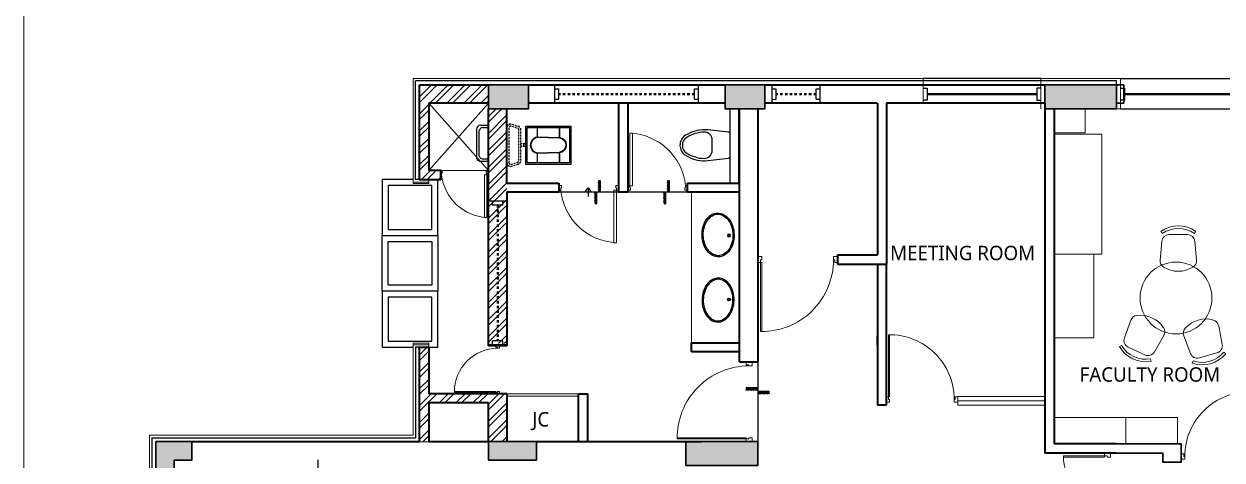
# Model space of a CAD drawing. Header units: millimetres. Extents: x 897770 to 1185420, y -692043 to -233237.
# Drawn here: x 897770 to 912792, y -436459 to -430996 of the extents above; entities that cross this region are included whole.
import ezdxf
from ezdxf.enums import TextEntityAlignment as Align

# ---------------------------------------------------------------- set-up
doc = ezdxf.new("R2010")
doc.units = ezdxf.units.MM
doc.header["$MEASUREMENT"] = 0
doc.linetypes.add('Dash', pattern=[6, 3, -3])
doc.linetypes.add('DASHED', pattern=[0.75, 0.5, -0.25])
for name, color, linetype in [('A-Anno Tags', 6, 'Continuous'), ('A-Elevation', 4, 'Continuous'), ('A-Sanitory', 8, 'Continuous'), ('A-Wall Patt', 8, 'Continuous'), ('A-Window', 4, 'Continuous'), ('S-Conc Patt', 9, 'Continuous')]:
    doc.layers.add(name, color=color, linetype=linetype)
for name, color, linetype, lineweight in [('A-Detail Lines', 8, 'Continuous', 25), ('A-Door', 4, 'Continuous', 9), ('A-Wall Sec', 1, 'Continuous', 30), ('A-WIN', 5, 'Continuous', 25), ('Ann_TitleBlock 2', 5, 'Continuous', 25), ('Anno_Tittleblock', 5, 'Continuous', 13), ('DW Tags', 7, 'Continuous', 13), ('ele l', 6, 'Continuous', 15), ('Fire pipe', 80, 'Continuous', 15), ('frntr', 32, 'Continuous', 13), ('I-Furniture', 34, 'Continuous', 13), ('P-SANR-FIXT', 6, 'Continuous', 9), ('S-Concrete', 40, 'Continuous', 30), ('ST CLADDING PLAN', 6, 'Continuous', 9), ('text', 7, 'Continuous', 5)]:
    doc.layers.add(name, color=color, linetype=linetype, lineweight=lineweight)
doc.styles.get("Standard").update_dxf_attribs({"font": 'trebuc.ttf'})
doc.styles.add('TITLE', font='swissel.ttf', dxfattribs={"height": 4.3})
doc.dimstyles.new('IIITD_WD_M @ 50', dxfattribs={"dimscale": 50, "dimtxt": 2, "dimasz": 0.5, "dimexe": 0.5, "dimexo": 0.25, "dimgap": 0.3, "dimtad": 1, "dimdec": 0, "dimrnd": 1, "dimzin": 0, "dimdsep": 46, "dimtxsty": 'Standard', "dimblk": 'ARCHTICK', "dimcen": 0.2, "dimdle": 1, "dimclrd": 8, "dimclre": 9, "dimadec": 0, "dimazin": 0, "dimtfac": 1, "dimtdec": 0, "dimtofl": 0, "dimtmove": 0, "dimatfit": 0, "dimfxl": 1, "dimtolj": 1, "dimtzin": 0, "dimlwd": -1, "dimlwe": -1, "dimarcsym": 0})

# ---------------------------------------------------------------- blocks, each defined once
blk = doc.blocks.new('block lft')
at = {"layer": 'S-Conc Patt'}
for points in [[(802865, -274226), (802865, -274526), (803365, -274526), (803365, -274226)], [(805830, -274226), (805830, -274526), (806330, -274526), (806330, -274226)], [(810740, -274526), (810740, -274226), (809840, -274226), (809840, -274526)], [(798695, -278696), (799145, -278696), (799145, -278926), (798925, -278926), (798925, -279146), (798695, -279146)], [(803465, -278926), (803465, -278696), (802865, -278696), (802865, -278926)], [(805340, -278696), (805340, -278996), (806240, -278996), (806240, -278696)]]:
    blk.add_hatch(color=256, dxfattribs=at).paths.add_polyline_path(points)
at = {"layer": 'S-Concrete'}
for points in [[(802865, -274226), (802865, -274526), (803365, -274526), (803365, -274226)], [(809840, -274226), (809840, -274526), (810740, -274526), (810740, -274226)], [(798695, -278696), (799145, -278696), (799145, -278926), (798925, -278926), (798925, -279146), (798695, -279146)]]:
    blk.add_lwpolyline(points, close=True, dxfattribs=at)
at = {"layer": 'S-Concrete', "elevation": 0}
for points in [[(805830, -274226), (805830, -274526), (806330, -274526), (806330, -274226)], [(802865, -278696), (802865, -278926), (803465, -278926), (803465, -278696)], [(805340, -278696), (805340, -278996), (806240, -278996), (806240, -278696)]]:
    blk.add_lwpolyline(points, close=True, dxfattribs=at)
blk = doc.blocks.new('block rt lft')
at = {"color": 6}
blk.add_blockref('block lft', (0, 0), dxfattribs=at)
blk = doc.blocks.new('ERGWERGWRWRG')
at = {"layer": 'A-Wall Patt'}
h = blk.add_hatch(dxfattribs=at)
h.set_pattern_fill('ANSI32', color=256, scale=250, style=0)
h.set_pattern_definition([(45, (2e-08, 500), (-66.291261, 66.291261), []), (45, (44.19, 500), (-66.291261, 66.291261), [])])
h.paths.add_polyline_path([(913368, -353681), (913368, -353911), (913868, -353911), (913868, -353681)])
at = {"layer": 'A-Detail Lines'}
for p, q in [((913868, -353631, 0), (913368, -353631, 0)), ((913368, -353681, 0), (913368, -353631, 0)), ((913868, -353681, 0), (913868, -353631, 0))]:
    blk.add_line(p, q, dxfattribs=at)
at = {"layer": 'A-Wall Sec', "elevation": 0}
blk.add_lwpolyline([(913368, -353911), (913368, -353681), (913868, -353681), (913868, -353911)], close=True, dxfattribs=at)
blk.add_lwpolyline([(913368, -353911), (913368, -353681), (913868, -353681), (913868, -353911)], close=True, dxfattribs=at)
at = {"layer": 'A-WIN', "color": 2, "lineweight": 40}
blk.add_line((915868, -353796), (913968, -353796, 0), dxfattribs=at)
at = {"layer": 'A-WIN', "color": 2, "lineweight": 40, "elevation": 0}
blk.add_lwpolyline([(911893, -353796), (913268, -353796)], dxfattribs=at)
blk.add_lwpolyline([(911893, -353796), (913268, -353796)], dxfattribs=at)
at = {"layer": 'A-Window'}
for p, q in [((915918, -353601, 0), (913918, -353601, 0)), ((911843, -353981, 0), (915918, -353981))]:
    blk.add_line(p, q, dxfattribs=at)
at = {"layer": 'A-Window', "elevation": 0}
for points in [[(911843, -353601), (913318, -353601)], [(911843, -353721), (911893, -353721), (911893, -353871), (911843, -353871)], [(913318, -353721), (913268, -353721), (913268, -353871), (913318, -353871)], [(913918, -353721), (913968, -353721), (913968, -353871), (913918, -353871)], [(915918, -353721), (915868, -353721), (915868, -353871), (915918, -353871)]]:
    blk.add_lwpolyline(points, dxfattribs=at)
at = {"layer": 'ST CLADDING PLAN'}
for p, q in [((911843, -353981), (911843, -353601)), ((913318, -353911, 0), (913318, -353601, 0)), ((913918, -353601, 0), (913318, -353601, 0)), ((913918, -353911, 0), (913918, -353601, 0)), ((915918, -353981, 0), (915918, -353601, 0)), ((913318, -353911, 0), (913368, -353911, 0)), ((913918, -353911, 0), (913868, -353911, 0)), ((911843, -353981, 0), (911793, -353981)), ((915918, -353981), (915968, -353981))]:
    blk.add_line(p, q, dxfattribs=at)
blk = doc.blocks.new('ABL_Door_S - 1000 x 2100-11-3 Second Floor Lvl')
at = {"layer": 'A-Door'}
blk.add_arc((-450, -2.5), 900, 269.04503, 0, dxfattribs=at)
at = {"layer": 'ele l'}
for p, q in [((-500, 37.5), (-450, 37.5)), ((-500, -37.5), (-500, 37.5)), ((-450, 37.5), (-450, -2.5)), ((450, 37.5), (450, -2.5)), ((500, 37.5), (450, 37.5)), ((500, -37.5), (500, 37.5)), ((-500, -37.5), (-465, -37.5)), ((-465, -2.5), (-450, -2.5)), ((-465, -37.5), (-465, -2.5)), ((-465, -37.5), (-465, -902.4)), ((-450, -37.5), (-465, -37.5)), ((-450, -37.5), (-450, -902.5)), ((465, -2.5), (450, -2.5)), ((465, -37.5), (465, -2.5)), ((500, -37.5), (465, -37.5))]:
    blk.add_line(p, q, dxfattribs=at)
blk = doc.blocks.new('Flush - 750 x 2100 mm-11-03_ff')
at = {"layer": 'A-Door'}
blk.add_arc((360, 24), 734, 185.7462, 267.6231, dxfattribs=at)
at = {"layer": 'ele l'}
for p, q in [((-395, 6), (-360, 6)), ((-395, 6), (-395, -50)), ((-360, 6), (-360, -24)), ((320, 6), (320, -24)), ((355, 6), (320, 6)), ((355, 6), (355, -50)), ((-395, -50), (-370, -50)), ((-370, -24), (-360, -24)), ((-370, -50), (-370, -24)), ((330, -50), (295, -50)), ((295, -710), (295, -50)), ((330, -24), (320, -24)), ((330, -50), (330, -24)), ((330, -50), (330, -710)), ((355, -50), (330, -50)), ((330, -710), (295, -710))]:
    blk.add_line(p, q, dxfattribs=at)
blk = doc.blocks.new('VENT IIITD ACAD 1900')
at = {"layer": 'A-Window'}
for p, q in [((955419, -358755, 0), (955479, -358533, 0)), ((955432, -358707, 0), (955481, -358720, 0)), ((955466, -358581, 0), (955514, -358594, 0)), ((955481, -358720, 0), (955514, -358594, 0)), ((957158, -359221, 0), (957218, -358999, 0)), ((957123, -359160, 0), (957156, -359034, 0)), ((957123, -359160, 0), (957171, -359173, 0)), ((957156, -359034, 0), (957205, -359047, 0))]:
    blk.add_line(p, q, dxfattribs=at)
at = {"layer": 'A-Window', "color": 2, "linetype": 'Dash', "lineweight": 40, "ltscale": 10}
blk.add_line((957140, -359097, 0), (955497, -358657, 0), dxfattribs=at)
blk = doc.blocks.new('ERGTERGER')
at = {"layer": 'A-Window'}
for p, q in [((958058, -359462, 0), (958117, -359240, 0)), ((958104, -359288, 0), (958152, -359301, 0)), ((958119, -359427, 0), (958152, -359301, 0)), ((958070, -359414, 0), (958119, -359427, 0)), ((958602, -359556, 0), (958635, -359430, 0)), ((958635, -359430, 0), (958684, -359443, 0)), ((958637, -359617, 0), (958697, -359395, 0)), ((958602, -359556, 0), (958650, -359569, 0))]:
    blk.add_line(p, q, dxfattribs=at)
at = {"layer": 'A-Window', "color": 2, "linetype": 'Dash', "lineweight": 40, "ltscale": 10}
blk.add_line((958619, -359493, 0), (958136, -359364, 0), dxfattribs=at)
blk = doc.blocks.new('basin2')
for points in [[(278, -206, 0.12976), (261, -133, 0.106426), (201, -63, 0.084431), (116, -18, 0.073534), (7, 0, 0.073534), (-102, -14, 0.084431), (-188, -55, 0.106426), (-251, -122, 0.12976), (-272, -195, 0.12976), (-254, -269, 0.106426), (-194, -339, 0.084431), (-109, -383, 0.073534), (-1, -402, 0.073534), (108, -388, 0.084431), (195, -347, 0.106426), (258, -279, 0.12976)], [(263, -201, 0.119977), (247, -140, 0.106426), (192, -75, 0.084431), (111, -33, 0.073534), (7, -15, 0.073534), (-97, -28, 0.084431), (-180, -67, 0.106426), (-238, -130, 0.12976), (-257, -196, 0.009633), (-257, -201, 0.119977), (-240, -262, 0.106426), (-185, -327, 0.084431), (-104, -369, 0.073534), (0, -387, 0.073534), (104, -373, 0.084431), (187, -334, 0.106426), (245, -272, 0.12976), (263, -206, 0.009633)]]:
    blk.add_lwpolyline(points, format="xyb", close=True)
for radius in [17.8, 12.2]:
    blk.add_circle((-4, -64), radius)
blk = doc.blocks.new('weweewwer')
at = {"layer": 'A-Detail Lines'}
for p, q in [((958916, -372539, 0), (958848, -372521, 0)), ((958953, -372518, 0), (958856, -372492, 0)), ((958876, -372881, 0), (958951, -372600, 0)), ((958897, -372917, 0), (958988, -372579, 0)), ((958836, -372953, 0), (958740, -372927, 0)), ((958815, -372916, 0), (958747, -372898, 0))]:
    blk.add_line(p, q, dxfattribs=at)
for centre, start, end in [((958903, -372588, 0), 345, 75), ((958940, -372566, 0), 345, 75), ((958828, -372868, 0), 255, 345), ((958849, -372904, 0), 255, 345)]:
    blk.add_arc(centre, 50, start, end, dxfattribs=at)
blk = doc.blocks.new('WC India')
at = {"linetype": 'DASHED', "ltscale": 50}
for p, q in [((-1392966, 276690), (-1392966, 276740)), ((-1392930, 276690), (-1392930, 276740))]:
    blk.add_line(p, q, dxfattribs=at)
for points in [[(-1393213, 276866), (-1393188, 276790, 0.414214), (-1393138, 276740), (-1392758, 276740, 0.414214), (-1392708, 276790), (-1392683, 276866, 0.414214), (-1392733, 276916), (-1393163, 276916, 0.414214)], [(-1393188, 276866), (-1393163, 276790, 0.414214), (-1393138, 276765), (-1392758, 276765, 0.414214), (-1392733, 276790), (-1392708, 276866, 0.414214), (-1392733, 276891), (-1393163, 276891, 0.414214)]]:
    blk.add_lwpolyline(points, format="xyb", close=True, dxfattribs=at)
blk.add_lwpolyline([(-1392966, 276678), (-1392966, 276702), (-1392930, 276702), (-1392930, 276678)])
for points in [[(-1392708, 276678), (-1392708, 276114), (-1393188, 276114), (-1393188, 276678)], [(-1392726, 276660), (-1392726, 276132), (-1393170, 276132), (-1393170, 276660)]]:
    blk.add_lwpolyline(points, close=True)
blk.add_lwpolyline([(-1392842, 276534), (-1392850, 276258, -0.899983), (-1393044, 276258), (-1393054, 276533, -0.799392)], format="xyb", close=True)
at = {"layer": 'A-Detail Lines'}
blk.add_lwpolyline([(-1392848, 276533), (-1392856, 276258, -0.897689), (-1393038, 276259), (-1393048, 276533, -0.793494), (-1392848, 276533)], format="xyb", close=True, dxfattribs=at)
at = {"layer": 'S-Conc Patt'}
for p, q in [((-1393170, 276534), (-1393054, 276534)), ((-1392842, 276534), (-1392726, 276534)), ((-1393044, 276258), (-1393170, 276258)), ((-1393170, 276258), (-1393044, 276258)), ((-1392850, 276258), (-1392726, 276258)), ((-1392726, 276258), (-1392850, 276258))]:
    blk.add_line(p, q, dxfattribs=at)
blk = doc.blocks.new('_ArchTick')
at = {"color": 0, "linetype": 'ByBlock', "const_width": 0.15}
blk.add_lwpolyline([(-0.5, -0.5), (0.5, 0.5)], dxfattribs=at)
blk = doc.blocks.new('Big Door Garbage')
at = {"layer": 'A-Detail Lines', "lineweight": 18}
for centre, radius, start, end in [((-12515, 128703), 515, 270, 3.8969), ((-11085, 128703), 915, 177.8078, 270)]:
    blk.add_arc(centre, radius, start, end, dxfattribs=at)
at = {"layer": 'ele l', "lineweight": 18}
for p, q in [((-12550, 128778), (-12500, 128778)), ((-12550, 128703), (-12550, 128778)), ((-12515, 128738), (-12500, 128738)), ((-12515, 128703), (-12515, 128738)), ((-12500, 128778), (-12500, 128738)), ((-11100, 128778), (-11100, 128738)), ((-11050, 128778), (-11100, 128778)), ((-11085, 128738), (-11100, 128738)), ((-11085, 128703), (-11085, 128738)), ((-11050, 128703), (-11050, 128778)), ((-12550, 128703), (-12515, 128703)), ((-12515, 128703), (-12515, 128188)), ((-12499, 128703), (-12515, 128703)), ((-12499, 128703), (-12499, 128188)), ((-11101, 128703), (-11101, 127788)), ((-11101, 128703), (-11085, 128703)), ((-11050, 128703), (-11085, 128703)), ((-11085, 128703), (-11085, 127788))]:
    blk.add_line(p, q, dxfattribs=at)
blk = doc.blocks.new('A$C5A220077')
at = {"layer": 'A-WIN', "color": 2, "lineweight": 40, "elevation": 0}
for points in [[(-22, 13812), (-1397, 13812)], [(-22, 13812), (-1397, 13812)], [(-22, 312), (-1397, 312)], [(-22, 312), (-1397, 312)]]:
    blk.add_lwpolyline(points, dxfattribs=at)
at = {"layer": 'A-Window'}
blk.add_line((28, 497, 0), (-3432, 497, 0), dxfattribs=at)
at = {"layer": 'A-Window', "elevation": 0}
for points in [[(28, 14007), (-1447, 14007)], [(-1447, 13887), (-1397, 13887), (-1397, 13737), (-1447, 13737)], [(28, 13887), (-22, 13887), (-22, 13737), (28, 13737)], [(-1447, 237), (-1397, 237), (-1397, 387), (-1447, 387)], [(28, 237), (-22, 237), (-22, 387), (28, 387)], [(28, 117), (-1447, 117)]]:
    blk.add_lwpolyline(points, dxfattribs=at)
at = {"layer": 'ST CLADDING PLAN'}
for p, q in [((-1445, 14007, 0), (-1447, 14007, 0)), ((-1447, 13697, 0), (-1447, 14007, 0)), ((28, 13627, 0), (28, 14007, 0)), ((-1447, 13697, 0), (-1497, 13697, 0)), ((28, 497, 0), (28, 117, 0)), ((28, 497, 0), (78, 497, 0)), ((-1447, 427, 0), (-3432, 427, 0)), ((-1447, 427, 0), (-1497, 427, 0)), ((-1447, 427, 0), (-1497, 427, 0)), ((-1447, 427, 0), (-1447, 117, 0)), ((-1447, 427, 0), (-1447, 117, 0)), ((-1447, 427, 0), (-1447, 117, 0))]:
    blk.add_line(p, q, dxfattribs=at)
blk = doc.blocks.new('chair1')
at = {"layer": 'frntr'}
for p, q in [((-320, 228), (-84, 207)), ((16, 201), (42, 219)), ((1, 115), (1, -115)), ((-320, -228), (-84, -207)), ((16, -201), (42, -219))]:
    blk.add_line(p, q, dxfattribs=at)
for centre, radius, start, end in [((-108, 0), 351, 148.407, 211.593), ((-328, 135), 92.9, 85.0303, 148.407), ((-92, 115), 92.9, 0, 85.0303), ((-278, 0), 356, 325.6197, 34.3803), ((-278, 0), 387, 325.6197, 34.3803), ((-92, -115), 92.9, 274.9697, 0), ((-328, -135), 92.9, 211.593, 274.9697)]:
    blk.add_arc(centre, radius, start, end, dxfattribs=at)
blk = doc.blocks.new('IIITD WD A1- L Format Library')
at = {"layer": 'Anno_Tittleblock', "color": 5}
blk.add_lwpolyline([(0, -7.57), (775, -7.57), (775, 573.91), (0, 573.91)], close=True, dxfattribs=at)
at = {"style": 'TITLE'}
for tag, p, height in [('PROJECT NAME 1', (779.17, 137.4), 2.98), ('PROJECT NAME 2', (779.17, 132.23), 2.98), ('PROJECT_NAME_3', (779.17, 127.37), 2.98), ('1:100@A1', (818.06, 91.92), 2.25), ('A-2.03', (844.81, 84.28), 4), ('03.04.11', (821.96, 84.64), 2.25), ('AC', (827.5, 76.14), 2.25), ('A', (858.85, 75.94), 3.66)]:
    blk.add_attdef(tag, p, '', height=height, dxfattribs=at)
for p in [(780.3, 113.01), (780.3, 106.37)]:
    blk.add_attdef('FIRST FLOOR PLAN', text='', height=3.39, dxfattribs=at).set_placement(p, align=Align.TOP_LEFT)
blk = doc.blocks.new('wtrtrwtw')
at = {"layer": 'A-Detail Lines'}
h = blk.add_hatch(dxfattribs=at)
h.set_pattern_fill('ANSI31', color=256, scale=100, angle=270, style=0)
h.set_pattern_definition([(45, (874523.76, -363761.776), (8.838835, -8.838835), [])])
h.paths.add_polyline_path([(905275, -355026), (905275, -355172), (905245, -355172), (905245, -355026)])
h.paths.add_polyline_path([(905321, -354879), (905321, -355026), (905291, -355026), (905291, -354879)])
h = blk.add_hatch(dxfattribs=at)
h.set_pattern_fill('ANSI31', color=256, scale=100, angle=270, style=0)
h.set_pattern_definition([(45, (875388.76, -363761.776), (8.838835, -8.838835), [])])
h.paths.add_polyline_path([(906140, -355026), (906140, -355172), (906110, -355172), (906110, -355026)])
h.paths.add_polyline_path([(906186, -354879), (906186, -355026), (906156, -355026), (906156, -354879)])
h = blk.add_hatch(dxfattribs=at)
h.set_pattern_fill('ANSI31', color=256, scale=100, style=0)
h.set_pattern_definition([(135, (916028.748, -388274.853), (8.838835, 8.838835), [])])
h.paths.add_polyline_path([(907293, -357524), (907439, -357524), (907439, -357554), (907293, -357554)])
h.paths.add_polyline_path([(907146, -357478), (907293, -357478), (907293, -357508), (907146, -357508)])
at = {"layer": 'A-Wall Patt'}
h = blk.add_hatch(dxfattribs=at)
h.set_pattern_fill('ANSI32', color=256, scale=400, style=0)
h.set_pattern_definition([(45, (16159.77, 11801.89), (-106.066017, 106.066017), []), (45, (16230.49, 11801.89), (-106.066017, 106.066017), [])])
h.paths.add_polyline_path([(903168, -354753), (903318, -354753), (903318, -354761), (903310, -354761), (903310, -354807), (903318, -354807), (903318, -354868), (903283, -354868), (903283, -354868), (903168, -354868)], flags=17)
h.paths.add_polyline_path([(903053, -353681), (903918, -353681), (903918, -353911), (903168, -353911), (903168, -354868), (903053, -354868)])
h = blk.add_hatch(dxfattribs=at)
h.set_pattern_fill('ANSI32', color=256, scale=400, style=0)
h.set_pattern_definition([(45, (903137.84, -357091.83), (-106.066, 106.066), []), (45, (903208.55, -357091.83), (-106.066, 106.066), [])])
h.paths.add_polyline_path([(903168, -356968), (903053, -356968), (903053, -358151), (903168, -358151), (903168, -357551)])
h.paths.add_polyline_path([(903812, -357551), (903918, -357551), (903918, -357666), (903832, -357666)])
h.paths.add_polyline_path([(903812, -357551), (903832, -357666), (903253, -357666), (903274, -357551)])
h.paths.add_polyline_path([(903168, -357551), (903274, -357551), (903253, -357666), (903168, -357666)])
h.paths.add_polyline_path([(903918, -357551), (904148, -357551), (904148, -358151), (903918, -358151)])
h.paths.add_polyline_path([(904148, -356921), (903918, -356921), (903918, -353981), (904148, -353981)])
blk.add_line((903168, -358151, 0), (903053, -358151, 0))
at = {"layer": 'A-Detail Lines'}
for p, q in [((903168, -354753, 0), (903918, -353911, 0)), ((903918, -354753, 0), (903168, -353911, 0)), ((905321, -355026, 0), (905321, -354877, 0)), ((906186, -355026, 0), (906186, -354877, 0)), ((905275, -355172, 0), (905275, -355026, 0)), ((906413, -355026, 0), (905663, -355026, 0)), ((906140, -355172, 0), (906140, -355026, 0)), ((907293, -357151, 0), (907293, -358151, 0)), ((907293, -357478, 0), (907144, -357478, 0)), ((907439, -357524, 0), (907293, -357524, 0))]:
    blk.add_line(p, q, dxfattribs=at)
at = {"layer": 'A-Door'}
blk.add_line((903918, -354753, 0), (903168, -354753, 0), dxfattribs=at)
at = {"layer": 'A-Elevation'}
blk.add_line((905548, -355026, 0), (904798, -355026, 0), dxfattribs=at)
at = {"layer": 'A-Elevation', "elevation": 0}
for points in [[(902973, -354866), (902583, -354866), (902583, -355566), (903283, -355566), (903283, -354866), (903168, -354866)], [(903168, -356966), (903283, -356966), (903283, -356266), (902583, -356266), (902583, -356966), (902973, -356966)]]:
    blk.add_lwpolyline(points, dxfattribs=at)
for points in [[(903208, -354941), (902658, -354941), (902658, -355491), (903208, -355491)], [(903283, -356266), (902583, -356266), (902583, -355566), (903283, -355566)], [(903208, -356191), (902658, -356191), (902658, -355641), (903208, -355641)], [(903208, -356341), (902658, -356341), (902658, -356891), (903208, -356891)]]:
    blk.add_lwpolyline(points, close=True, dxfattribs=at)
at = {"layer": 'A-Sanitory'}
blk.add_line((906948, -354911, 0), (906948, -353981, 0), dxfattribs=at)
at = {"layer": 'A-Sanitory', "linetype": 'ByBlock', "elevation": 0}
for points in [[(906633, -354632), (906926, -354600, 0.384412), (906948, -354576), (906947, -354296, 0.383904), (906925, -354271, 0.001434), (906633, -354242, 0.140641), (906387, -354312, 0.259738), (906318, -354438, 0.259738), (906388, -354563, 0.139471)], [(906723, -354501), (906722, -354372, 0.422961), (906619, -354272, 0.13189), (906403, -354338, 0.259738), (906348, -354438, 0.259738), (906403, -354537, 0.13189), (906620, -354602, 0.422961)]]:
    blk.add_lwpolyline(points, format="xyb", close=True, dxfattribs=at)
at = {"layer": 'A-Sanitory', "linetype": 'ByBlock'}
for centre, start, end in [((904579, -354267, 0), 89.6428, 95.5217), ((906631, -354267, 0), 84.4783, 90.3572)]:
    blk.add_arc(centre, 25, start, end, dxfattribs=at)
at = {"layer": 'A-Wall Patt'}
for p, q in [((903003, -354866, 0), (903003, -353631, 0)), ((911793, -353631, 0), (903003, -353631, 0)), ((903003, -354868, 0), (903003, -353631, 0)), ((911793, -353681), (911793, -353631, 0)), ((903053, -354866, 0), (903003, -354866, 0)), ((903003, -356966, 0), (903003, -358101, 0)), ((903053, -356966, 0), (903003, -356966, 0)), ((903003, -356968, 0), (903003, -358101, 0)), ((899698, -358101, 0), (903003, -358101, 0)), ((899698, -358101, 0), (899698, -358601))]:
    blk.add_line(p, q, dxfattribs=at)
at = {"layer": 'A-Wall Sec', "lineweight": 35}
for p, q in [((903053, -354868, 0), (903053, -353681, 0)), ((903053, -353681, 0), (903918, -353681, 0)), ((903918, -353911, 0), (903168, -353911, 0)), ((903168, -353911, 0), (903168, -354753, 0)), ((905548, -353911, 0), (905548, -355026, 0)), ((905663, -353911, 0), (905663, -355026, 0)), ((903918, -356951, 0), (903918, -353981, 0)), ((904148, -354911, 0), (904148, -353981, 0)), ((903318, -354753, 0), (903168, -354753, 0)), ((903318, -354868, 0), (903318, -354753, 0)), ((903318, -354868, 0), (903053, -354868, 0)), ((904148, -354911, 0), (904798, -354911, 0)), ((904798, -354911, 0), (904798, -355026, 0)), ((906413, -354911, 0), (907063, -354911, 0)), ((906413, -355026, 0), (906413, -354911, 0)), ((904798, -355026, 0), (904148, -355026, 0)), ((904148, -355026, 0), (904148, -356951, 0)), ((905663, -355026, 0), (905548, -355026, 0)), ((907063, -355026, 0), (906413, -355026, 0)), ((906463, -357026, 0), (906463, -356911, 0)), ((906463, -356911, 0), (907063, -356911, 0)), ((903053, -358151, 0), (903053, -356968, 0)), ((903053, -356968, 0), (903168, -356968, 0)), ((903168, -356968, 0), (903168, -357551, 0)), ((904148, -356951, 0), (903918, -356951, 0)), ((907063, -357026, 0), (906463, -357026, 0)), ((904148, -357551, 0), (903168, -357551, 0)), ((903168, -357666, 0), (903168, -358151, 0)), ((903918, -357666, 0), (903168, -357666, 0)), ((904148, -357551, 0), (903918, -357551, 0)), ((903918, -358151, 0), (903918, -357666, 0)), ((904148, -357551, 0), (904148, -358151, 0)), ((904148, -357551, 0), (904148, -358151, 0)), ((905048, -357551, 0), (905163, -357551, 0)), ((905048, -358151, 0), (905048, -357551, 0)), ((905163, -358151, 0), (905163, -357551, 0))]:
    blk.add_line(p, q, dxfattribs=at)
at = {"layer": 'ele l'}
for p, q in [((906463, -356911, 0), (906463, -355026, 0)), ((905048, -357551, 0), (904148, -357551, 0)), ((905048, -357581, 0), (904148, -357581, 0))]:
    blk.add_line(p, q, dxfattribs=at)
at = {"layer": 'ST CLADDING PLAN'}
for p, q in [((902973, -354916, 0), (902973, -353601, 0)), ((911843, -353601, 0), (902973, -353601, 0)), ((902973, -354898, 0), (902973, -353601, 0)), ((903168, -354898, 0), (902973, -354898, 0)), ((902973, -354916, 0), (903168, -354916, 0)), ((903168, -354916, 0), (903168, -354866, 0)), ((903168, -354898, 0), (903168, -354868, 0)), ((902973, -356916, 0), (902973, -358071, 0)), ((902973, -356916, 0), (903168, -356916, 0)), ((903168, -356916, 0), (903168, -356966, 0)), ((903168, -356938, 0), (902973, -356938, 0)), ((902973, -356938, 0), (902973, -358071, 0)), ((903168, -356938, 0), (903168, -356968, 0)), ((899668, -358071), (902973, -358071, 0)), ((899668, -358071), (899668, -358651))]:
    blk.add_line(p, q, dxfattribs=at)
at = {"layer": 'A-Door', "extrusion": (0, 0, -1), "xscale": -1, "zscale": -1, "rotation": 180}
blk.add_blockref('Flush - 750 x 2100 mm-11-03_ff', (-906018, -354994, 0), dxfattribs=at)
at = {"layer": 'A-Door', "xscale": 0.810000000003619, "yscale": 0.810000000003619, "zscale": 0.810000000003619}
blk.add_blockref('Flush - 750 x 2100 mm-11-03_ff', (903630, -354766, 0), dxfattribs=at)
at = {"layer": 'A-Door', "extrusion": (0, 0, -1), "xscale": -1, "zscale": -1}
blk.add_blockref('Flush - 750 x 2100 mm-11-03_ff', (-905193, -354948, 0), dxfattribs=at)
at = {"layer": 'A-Door', "xscale": -0.6, "yscale": 0.6, "zscale": 0.6, "rotation": 269.9999866820328}
blk.add_blockref('ABL_Door_S - 1000 x 2100-11-3 Second Floor Lvl', (904033, -357251, 0), dxfattribs=at)
at = {"layer": 'A-Door', "xscale": -1, "rotation": 270}
blk.add_blockref('ABL_Door_S - 1000 x 2100-11-3 Second Floor Lvl', (907186, -357651, 0), dxfattribs=at)
at = {"layer": 'A-Sanitory'}
for name, p, rotation in [('WC India', (1181064, 1038512, 0), 90), ('basin2', (906997, -356373, 0), 270)]:
    blk.add_blockref(name, p, dxfattribs=dict(at, rotation=rotation))
at = {"layer": 'A-Sanitory', "xscale": -1, "rotation": 270}
blk.add_blockref('basin2', (906997, -355564, 0), dxfattribs=at)
at = {"layer": 'A-Window', "ltscale": 5}
for name, p, rotation in [('VENT IIITD ACAD 1900', (-110967, -254661, 0), 15.00000000182676), ('ERGTERGER', (-110973, -254661, 0), 15.00000000182676), ('VENT IIITD ACAD 1900', (804898, -1372655, 0), 105.000000003555), ('VENT IIITD ACAD 1900', (804898, -1372655, 0), 105.000000003555)]:
    blk.add_blockref(name, p, dxfattribs=dict(at, rotation=rotation))
at = {"layer": 'ele l', "rotation": 195.0000000000601}
blk.add_blockref('weweewwer', (1926509, -466266, 0), dxfattribs=at)
at = {"layer": 'A-Anno Tags'}
blk.add_text('JC', height=180, dxfattribs=at).set_placement((904466, -357960, 0))
blk.add_leader([(905167, -354970, 0), (905167, -355078, 0)], dimstyle='IIITD_WD_M @ 50', override={"dimasz": 1, "dimclrd": 256, "dimldrblk": 'Open90', "dimfxl": 2, "dimfxlon": 1}, dxfattribs=at)

msp = doc.modelspace()

# ---------------------------------------------------------------- linework, layer by layer
at = {"layer": 'A-Elevation'}
msp.add_line((901454.3, -436454.6, 0), (901454.3, -437959, 0), dxfattribs=at)
at = {"layer": 'A-Wall Sec', "lineweight": 35}
for p, q in [((904094.3, -431759, 0), (906559.3, -431759, 0)), ((907059.3, -431759, 0), (908393.2, -431759, 0)), ((908393.2, -431759, 0), (910569.3, -431759, 0)), ((905224.3, -431989, 0), (904094.3, -431989, 0)), ((906559.3, -431989, 0), (905224.3, -431989, 0)), ((905575.7, -431989, 0), (905460.7, -431989, 0)), ((908393.2, -431989, 0), (907059.3, -431989, 0)), ((908469.3, -431989, 0), (908393.2, -431989, 0)), ((908469.8, -431989, 0), (908469.8, -433889, 0)), ((910569.3, -431989, 0), (908584.3, -431989, 0)), ((908584.8, -431989, 0), (908584.8, -434004, 0)), ((910569.8, -431989, 0), (910569.8, -434904, 0)), ((910569.8, -431989, 0), (910569.8, -436372.9, 0)), ((906739.3, -432989, 0), (906739.3, -432059, 0)), ((906739.8, -434989, 0), (906739.8, -432059, 0)), ((906969.8, -432059, 0), (906969.8, -435229, 0)), ((910684.8, -432059, 0), (910684.8, -436257.9, 0)), ((910684.8, -432059, 0), (910684.8, -436257.9, 0)), ((907969.8, -433889, 0), (907969.8, -434004, 0)), ((907969.8, -433889, 0), (908469.8, -433889, 0)), ((907969.8, -434004, 0), (908584.8, -434004, 0)), ((908469.8, -434004, 0), (908469.8, -435772.9, 0)), ((908578.6, -434004, 0), (908578.6, -435772.9, 0)), ((906739.8, -435229, 0), (906739.8, -434989, 0)), ((908469.8, -435019, 0), (908469.8, -434904, 0)), ((910569.8, -435019, 0), (910569.8, -436372.9, 0)), ((906739.8, -435229, 0), (906969.8, -435229, 0)), ((908578.6, -435772.9, 0), (908469.8, -435772.9, 0)), ((899874.3, -436229, 0), (902729.3, -436229, 0)), ((902844.3, -436229, 0), (903594.3, -436229, 0)), ((904194.3, -436229, 0), (906269.3, -436229, 0)), ((911469.8, -436372.9, 0), (910569.8, -436372.9, 0)), ((911469.8, -436257.9, 0), (910684.8, -436257.9, 0))]:
    msp.add_line(p, q, dxfattribs=at)
at = {"layer": 'A-Wall Sec'}
for p, q in [((911469.3, -431759), (911559.2, -431759, 0)), ((911559.2, -431759, 0), (911559.2, -431989, 0)), ((911559.2, -431989, 0), (911469.3, -431989))]:
    msp.add_line(p, q, dxfattribs=at)
at = {"layer": 'A-Wall Sec', "elevation": 0}
msp.add_lwpolyline([(910569.8, -436372.9), (912049.5, -436372.9), (912049.5, -436487.9), (912279.5, -436487.9), (912279.5, -436257.9), (910684.8, -436257.9)], dxfattribs=at)
at = {"layer": 'Fire pipe', "elevation": 0}
msp.add_lwpolyline([(910684.8, -432059), (910684.8, -432359), (911077.3, -432359), (911077.3, -432059), (910684.8, -432059)], dxfattribs=at)
at = {"layer": 'frntr', "elevation": 0}
for points in [[(910684.8, -433878.3), (910684.6, -432378.3), (911284.6, -432378.2), (911284.8, -433878.2)], [(910685, -434928.3), (910684.8, -433878.3), (911184.8, -433878.3), (911185, -434928.3)]]:
    msp.add_lwpolyline(points, close=True, dxfattribs=at)
at = {"layer": 'frntr'}
msp.add_circle((912214.8, -434429.1, 0), 450, dxfattribs=at)
at = {"layer": 'I-Furniture'}
for p, q in [((910684.3, -435928.2, 0), (912234.3, -435928.2, 0)), ((911584.3, -435928.2, 0), (911584.3, -436257.9, 0)), ((912234.3, -435928.2, 0), (912234.2, -436257.9, 0))]:
    msp.add_line(p, q, dxfattribs=at)
at = {"layer": 'P-SANR-FIXT'}
for p, q in [((910569.8, -435664, 0), (909478.6, -435664, 0)), ((909478.6, -435664, 0), (909478.6, -435772.9, 0)), ((910569.8, -435718.4, 0), (909478.6, -435718.4, 0)), ((910569.8, -435772.9, 0), (909478.6, -435772.9, 0))]:
    msp.add_line(p, q, dxfattribs=at)

# ---------------------------------------------------------------- block references
at = {"color": 6}
msp.add_blockref('block rt lft', (100729.7, -157533), dxfattribs=at)
at = {"layer": 'A-Detail Lines', "rotation": 270}
msp.add_blockref('Big Door Garbage', (782614.5, -448922.9, 0), dxfattribs=at)
at = {"layer": 'A-Door'}
for name, p in [('ERGWERGWRWRG', (-323.3, -78078.4)), ('ABL_Door_S - 1000 x 2100-11-3 Second Floor Lvl', (907469.8, -433946.5, 0))]:
    msp.add_blockref(name, p, dxfattribs=at)
at = {"layer": 'A-Door', "rotation": 180}
for p, xscale, yscale, zscale in [((909028.6, -435701.6, 0), -0.9000000000232831, 0.9000000000232831, 0.9), ((912729.5, -436416.6, 0), 0.9000000001396982, 0.9000000001396982, 0.9000000001396982)]:
    msp.add_blockref('ABL_Door_S - 1000 x 2100-11-3 Second Floor Lvl', p, dxfattribs=dict(at, xscale=xscale, yscale=yscale, zscale=zscale))
at = {"layer": 'Ann_TitleBlock 2', "xscale": 95.87942333735619, "yscale": 95.87942333735619, "zscale": 95.87942333735619}
msp.add_blockref('IIITD WD A1- L Format Library', (897769.8, -470970.5), dxfattribs=at)
at = {"layer": 'DW Tags'}
msp.add_blockref('A$C5A220077', (910491.3, -445685.6, 0), dxfattribs=at)
at = {"layer": 'ele l'}
msp.add_blockref('wtrtrwtw', (-323.3, -78078.4), dxfattribs=at)
at = {"layer": 'I-Furniture'}
for p, rotation in [((912243.3, -433635.4, 0), 90.00708303958947), ((911720.2, -435092.9, 0), 245.1530432250641), ((912617.4, -435147, 0), 285.8035990722068)]:
    msp.add_blockref('chair1', p, dxfattribs=dict(at, rotation=rotation))

# ---------------------------------------------------------------- texts
at = {"layer": 'text', "char_height": 180, "attachment_point": 5}
for s, insert in [('MEETING ROOM ', (909538.9, -433866.2)), ('FACULTY ROOM ', (911887.2, -435388.7))]:
    msp.add_mtext(s, dxfattribs=dict(at, insert=insert))

doc.saveas('drawing.dxf')
